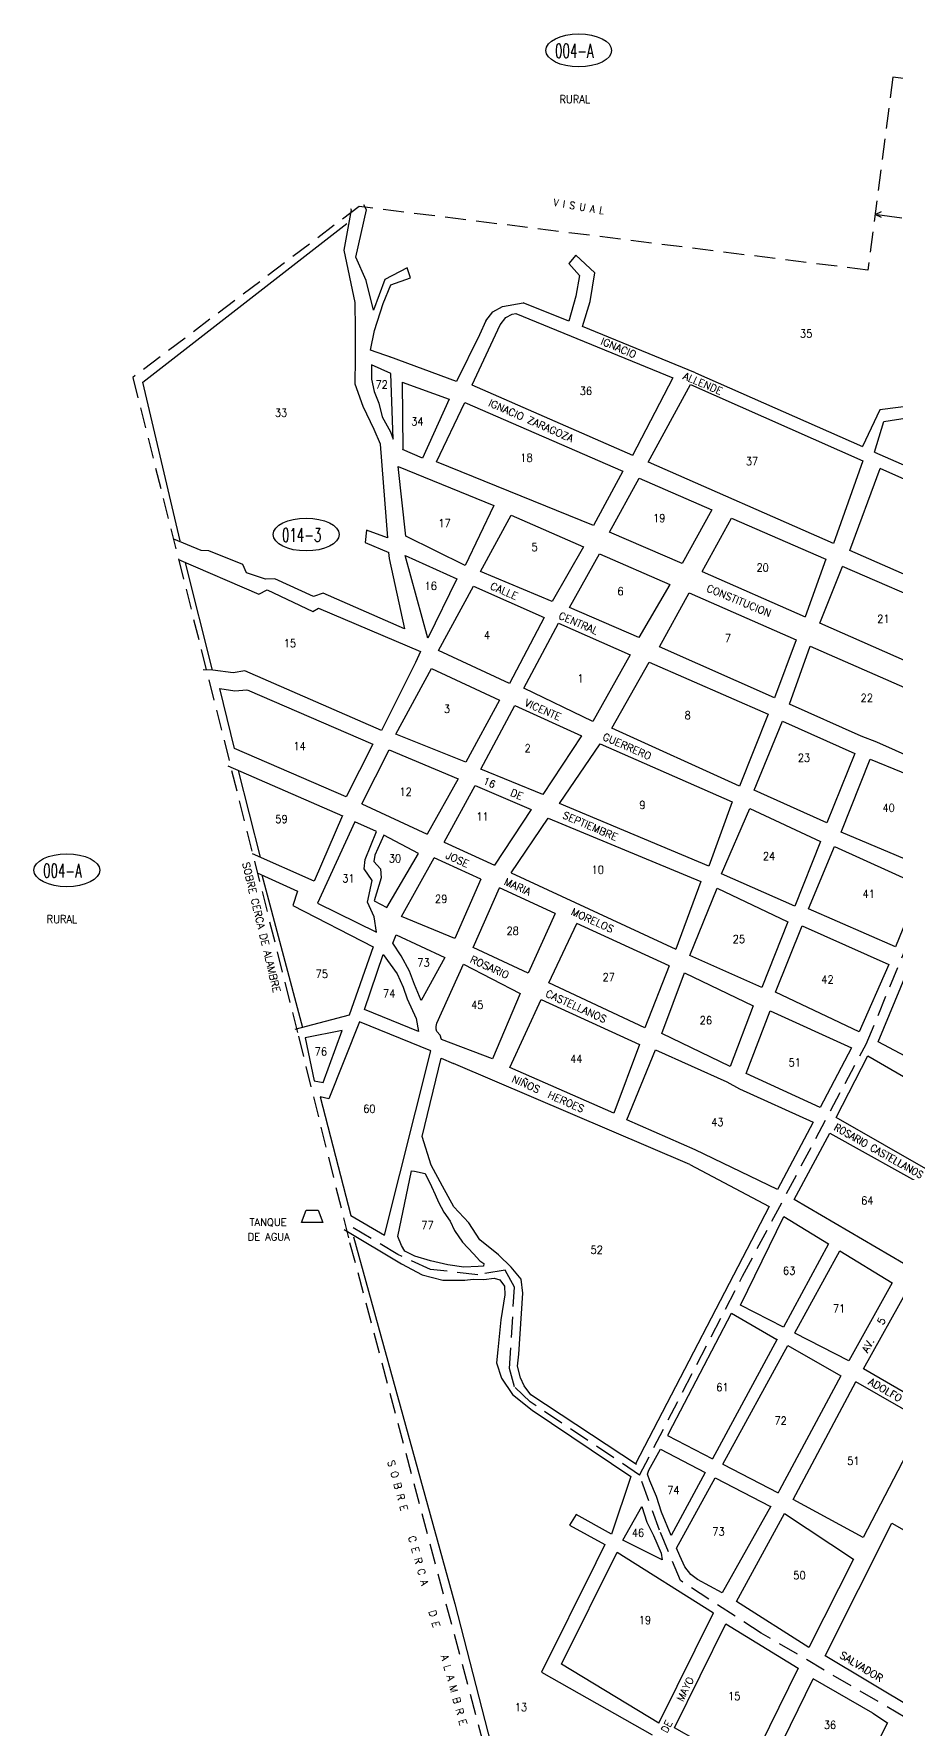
# Model space of a CAD drawing. Extents: x 601427 to 603706, y 1848435 to 1851452.
# Drawn here: x 601427 to 602256, y 1849515 to 1851146 of the extents above; entities that cross this region are included whole.
import ezdxf

# ---------------------------------------------------------------- set-up
doc = ezdxf.new("R2010")
doc.units = 0
doc.header["$LTSCALE"] = 80
doc.header["$MEASUREMENT"] = 0
doc.linetypes.add('HIDDEN', pattern=[0.375, 0.25, -0.125])
doc.layers.get('0').update_dxf_attribs({"linetype": 'CONTINUOUS'})
for name, color, linetype in [('4', 9, 'CONTINUOUS'), ('C', 1, 'CONTINUOUS'), ('D', 6, 'CONTINUOUS'), ('F', 15, 'CONTINUOUS'), ('L', 14, 'CONTINUOUS')]:
    doc.layers.add(name, color=color, linetype=linetype)
doc.styles.add('ROMANS', font='romans', dxfattribs={"height": 7})

# ---------------------------------------------------------------- blocks, each defined once
blk = doc.blocks.new('ELL')
blk.add_circle((0, 0), 1)

msp = doc.modelspace()

# ---------------------------------------------------------------- linework, layer by layer
at = {"layer": '4', "color": 9, "linetype": 'HIDDEN'}
for points in [[(602355.462357, 1851092.018622), (602253.415346, 1851104.782542), (602229.320913, 1850918.996587), (601739.782693, 1850980.295879), (601522.000451, 1850815.66478), (601681.31428, 1850181.707441), (601730.623066, 1849983.248476), (601954.775979, 1849141.975196)], [(602342.629881, 1849480.650681), (602126.616578, 1849607.312831), (602049.039614, 1849657.841229), (602028.760615, 1849706.315036), (602009.608228, 1849759.298034), (602108.749999, 1849950.938666), (602227.496601, 1850174.01636), (602289.838129, 1850324.001519), (602300.17005, 1850426.130109)], [(602009.608228, 1849759.298034), (601904.395724, 1849829.870898), (601889.219352, 1849844.253993), (601884.426814, 1849861.833332), (601889.219352, 1849940.141296), (601880.386888, 1849956.482968), (601854.109141, 1849952.242044), (601808.335002, 1849957.331152), (601776.97124, 1849971.750293), (601725.855115, 1850002.43862)]]:
    msp.add_lwpolyline(points, dxfattribs=at)
at = {"layer": 'F'}
for p, q in [((601948.25, 1850893.875), (601941.375, 1850870)), ((601890.5, 1850877.375), (602041.625, 1850815.25)), ((601941.375, 1850870), (601897.625, 1850887.5)), ((601954.75, 1850864.875), (601962.125, 1850888.75)), ((601848.625, 1850808.5), (601875.375, 1850866.375)), ((601861.5, 1850870.125), (601855.5625, 1850856.75)), ((601855.5625, 1850856.75), (601833.5, 1850812)), ((601833.5, 1850812), (601769.375, 1850835.75)), ((601781.25, 1850811.375), (601826.5, 1850795)), ((602041.625, 1850815.25), (602002.9375, 1850740.75)), ((601826.5, 1850795), (601800.5625, 1850738.125)), ((602018, 1850734.125), (602058.5, 1850808.875)), ((601814.3125, 1850734.625), (601841.5625, 1850791.75)), ((601760.125, 1850751.5), (601767.0625, 1850661.375)), ((601800.5625, 1850738.125), (601781.625, 1850746.5)), ((601784.8125, 1850663), (601777.3125, 1850730.125)), ((601777.3125, 1850730.125), (601869.25, 1850692.375)), ((601965.3125, 1850673.125), (601814.3125, 1850734.625)), ((602224.375, 1850735.375), (602196.25, 1850656)), ((601993.5, 1850725.625), (601965.3125, 1850673.125)), ((601980.5, 1850666.875), (602009.125, 1850718.875)), ((602211.8125, 1850649.25), (602240.9375, 1850728)), ((601869.25, 1850692.375), (601841.875, 1850634.75)), ((601856.5, 1850629), (601886.125, 1850683.375)), ((602079.0625, 1850688.5), (602050.4375, 1850636.75)), ((602050.4375, 1850636.75), (601980.5, 1850666.875)), ((602069.9375, 1850628.875), (602098.125, 1850680.25)), ((601841.875, 1850634.75), (601784.8125, 1850663)), ((601955.6875, 1850652.875), (601925.5, 1850600.25)), ((601768.125, 1850647.375), (601768.5625, 1850641.625)), ((601768.5625, 1850641.625), (601783.375, 1850573.75)), ((601805.6875, 1850565), (601784.0625, 1850644.25)), ((601784.0625, 1850644.25), (601833.875, 1850622)), ((601942, 1850594.5), (601971, 1850646.125)), ((602188.6875, 1850640.875), (602168.875, 1850585.375)), ((602182.9375, 1850579.125), (602204.8125, 1850633.875)), ((601833.875, 1850622), (601805.6875, 1850565)), ((601925.5, 1850600.25), (601856.5, 1850629)), ((602038.6875, 1850616.5), (602008.75, 1850565.625)), ((601816.1875, 1850552.875), (601849.875, 1850615)), ((601849.875, 1850615), (601917.9375, 1850584.75)), ((602028.75, 1850556.625), (602057.1875, 1850608.375)), ((601917.9375, 1850584.75), (601884.5, 1850521.25)), ((602008.75, 1850565.625), (601942, 1850594.5)), ((601898.1875, 1850516.75), (601931.5, 1850579.125)), ((601931.5, 1850579.125), (602000.6875, 1850548.75)), ((601884.5, 1850521.25), (601816.1875, 1850552.875)), ((602139.4375, 1850507.375), (602028.75, 1850556.625)), ((602160.3125, 1850563.125), (602139.4375, 1850507.375)), ((602153.8125, 1850501.375), (602173.875, 1850557.25)), ((601775, 1850472.375), (601809.4375, 1850535.75)), ((601809.4375, 1850535.75), (601874.75, 1850505.25)), ((602000.6875, 1850548.75), (601964.625, 1850484.75)), ((601982.9375, 1850478.25), (602018.75, 1850541.875)), ((602018.75, 1850541.875), (602133.4375, 1850491.75)), ((601631.875, 1850515.25), (601753.0625, 1850462.75)), ((601874.75, 1850505.25), (601842.375, 1850445.375)), ((601964.625, 1850484.75), (601898.1875, 1850516.75)), ((602222.875, 1850470.375), (602153.8125, 1850501.375)), ((601856.875, 1850438.875), (601889.625, 1850500)), ((601889.625, 1850500), (601953.6875, 1850470.875)), ((602133.4375, 1850491.75), (602105.6875, 1850422.375)), ((602120, 1850418.5), (602147, 1850485)), ((602147, 1850485), (602216.75, 1850454)), ((601842.375, 1850445.375), (601775, 1850472.375)), ((601953.6875, 1850470.875), (601916.4375, 1850414.25)), ((602105.6875, 1850422.375), (601982.9375, 1850478.25)), ((602238, 1850464.625), (602222.875, 1850470.375)), ((601727.375, 1850412.125), (601619.875, 1850458.5)), ((601753.0625, 1850462.75), (601727.375, 1850412.125)), ((601742.1875, 1850405.375), (601768.625, 1850457.375)), ((601768.625, 1850457.375), (601834.875, 1850429.375)), ((601932.5625, 1850405.625), (601971.75, 1850463.25)), ((601971.75, 1850463.25), (602098.8125, 1850407.25)), ((602216.75, 1850454), (602189.875, 1850387.125)), ((602292.25, 1850440.25), (602238, 1850464.625)), ((601613.375, 1850441.875), (601723.625, 1850394)), ((601916.4375, 1850414.25), (601856.875, 1850438.875)), ((602203.4375, 1850378), (602231.375, 1850448.375)), ((602231.375, 1850448.375), (602291, 1850423.875)), ((601834.875, 1850429.375), (601805.0625, 1850376.25)), ((601821.5625, 1850368.625), (601851.25, 1850423)), ((601851.25, 1850423), (601905.1875, 1850400)), ((601742.1875, 1850405.375), (601805.0625, 1850376.25)), ((602076.125, 1850345.5), (601932.5625, 1850405.625)), ((602098.8125, 1850407.25), (602076.125, 1850345.5)), ((602189.875, 1850387.125), (602120, 1850418.5)), ((601905.1875, 1850400), (601870.125, 1850346.25)), ((601886.1875, 1850338.875), (601921.625, 1850391.75)), ((601921.625, 1850391.75), (602068.625, 1850330.5)), ((602088.4375, 1850338.125), (602115.625, 1850400.875)), ((602115.625, 1850400.875), (602183.625, 1850369)), ((602283.4375, 1850344.375), (602203.4375, 1850378)), ((601821.5625, 1850368.625), (601870.125, 1850346.25)), ((602183.625, 1850369), (602159.0625, 1850307)), ((602172.1875, 1850304.25), (602197.125, 1850364.375)), ((602197.125, 1850364.375), (602279.8125, 1850326.75)), ((601780.5625, 1850297), (601812, 1850353.375)), ((601856.8125, 1850332.75), (601812, 1850353.375)), ((601886.1875, 1850338.875), (602044.5625, 1850265.625)), ((602159.0625, 1850307), (602088.4375, 1850338.125)), ((601856.8125, 1850332.75), (601831.875, 1850275.875)), ((601849.4375, 1850267.125), (601874.9375, 1850324.625)), ((601928.375, 1850299.875), (601874.875, 1850324.5)), ((602068.625, 1850330.5), (602044.5625, 1850265.625)), ((602058.0625, 1850259.5), (602084.3125, 1850324.125)), ((602084.3125, 1850324.125), (602152.1875, 1850291.875)), ((602279.8125, 1850326.75), (602255.75, 1850267.75)), ((601831.875, 1850275.875), (601780.5625, 1850297)), ((601928.375, 1850299.875), (601902.375, 1850242.375)), ((601922.3125, 1850233), (601949.3125, 1850290.375)), ((602038.125, 1850249.5), (601949.3125, 1850290.375)), ((602152.1875, 1850291.875), (602127.1875, 1850228.75)), ((602255.75, 1850267.75), (602172.1875, 1850304.25)), ((602140.4375, 1850224.125), (602166.0625, 1850288)), ((602166.0625, 1850288), (602249.4375, 1850250.625)), ((601902.375, 1850242.375), (601849.4375, 1850267.125)), ((602127.1875, 1850228.75), (602058.0625, 1850259.5)), ((601814.5, 1850194.375), (601840.1875, 1850251.25)), ((601840.1875, 1850251.25), (601894.6875, 1850222.75)), ((602038.125, 1850249.5), (602014.625, 1850189.875)), ((602031.0625, 1850184.375), (602052.75, 1850242.875)), ((602052.75, 1850242.875), (602118.9375, 1850210.875)), ((602249.4375, 1850250.625), (602220.75, 1850186.125)), ((602239.0625, 1850176.5), (602266.4375, 1850242)), ((602014.625, 1850189.875), (601922.3125, 1850233)), ((602220.75, 1850186.125), (602140.4375, 1850224.125)), ((601894.6875, 1850222.75), (601868.1875, 1850159.875)), ((601884.8125, 1850151.625), (601914.8125, 1850217.125)), ((601914.8125, 1850217.125), (602009.625, 1850173.75)), ((602118.9375, 1850210.875), (602096.875, 1850152.5)), ((601813.875, 1850191), (601814.5, 1850194.375)), ((602112.25, 1850145.75), (602135.3125, 1850206.125)), ((602135.3125, 1850206.125), (602213.625, 1850170.625)), ((601813.875, 1850188.5), (601813.875, 1850191)), ((601814.5625, 1850186.375), (601813.875, 1850188.5)), ((601817.625, 1850182.875), (601814.5625, 1850186.375)), ((601818.9375, 1850178.75), (601817.625, 1850182.875)), ((601868.1875, 1850159.875), (601818.9375, 1850178.75)), ((602096.875, 1850152.5), (602031.0625, 1850184.375)), ((602346.6875, 1850119.125), (602239.0625, 1850176.5)), ((602009.625, 1850173.75), (601984.9375, 1850107.625)), ((601997.25, 1850101.25), (602025, 1850168.5)), ((602025, 1850168.5), (602093.6875, 1850137.875)), ((602213.625, 1850170.625), (602183.5, 1850113)), ((602198.625, 1850103.625), (602229.25, 1850162.875)), ((602229.25, 1850162.875), (602336.6875, 1850100.375)), ((601984.9375, 1850107.625), (601884.8125, 1850151.625)), ((602183.5, 1850113), (602112.25, 1850145.75)), ((602093.6875, 1850137.875), (602105.625, 1850131.25)), ((602105.625, 1850131.25), (602176.625, 1850099)), ((602063.125, 1850072.5), (601997.25, 1850101.25)), ((602176.625, 1850099), (602142.4375, 1850034.125)), ((602308.375, 1850040.5), (602198.625, 1850103.625)), ((602158.4375, 1850024.625), (602192.8125, 1850088.5)), ((602192.8125, 1850088.5), (602299.1875, 1850028.875)), ((602142.4375, 1850034.125), (602063.125, 1850072.5)), ((602057.8125, 1850058.25), (602134.1875, 1850017.75)), ((602134.1875, 1850017.75), (602005.625, 1849770.25)), ((602263.5, 1849963.125), (602158.4375, 1850024.625)), ((602106.5625, 1849923), (602148.375, 1850008.125)), ((602148.375, 1850008.125), (602191.375, 1849981.875)), ((602202.375, 1849975.125), (602252.75, 1849944.375)), ((602252.75, 1849944.375), (602211.0625, 1849869.375)), ((602225, 1849861.5), (602268.1875, 1849939.25)), ((602037.625, 1849799.75), (602098.125, 1849915.125)), ((602098.125, 1849915.125), (602141.8125, 1849890)), ((602148.125, 1849901.625), (602106.5625, 1849923)), ((602152.25, 1849884.125), (602203.1875, 1849854.875)), ((602211.0625, 1849869.375), (602158.9375, 1849896.125)), ((602203.1875, 1849854.875), (602144.375, 1849744.75)), ((602157.3125, 1849736), (602217.8125, 1849849.25)), ((602283, 1849811.5), (602217.8125, 1849849.25)), ((602289.3125, 1849824.5), (602225, 1849861.5)), ((602037.625, 1849799.75), (602036.5, 1849797.5)), ((602283, 1849811.5), (602224.875, 1849699.375)), ((602018.5625, 1849764.125), (602029.5625, 1849784.375)), ((602017.3125, 1849760.375), (602018.5625, 1849764.125)), ((602144.375, 1849744.75), (602142.9375, 1849742.25)), ((602224.875, 1849699.375), (602157.3125, 1849736)), ((602135.8125, 1849729.375), (602089, 1849646.125)), ((602102.875, 1849637.875), (602148.875, 1849722.25)), ((602148.875, 1849722.25), (602215.5625, 1849678.375)), ((602188.3125, 1849585.375), (602252.375, 1849713)), ((602252.375, 1849713), (602343.3125, 1849660.875)), ((602215.5625, 1849678.375), (602172.3125, 1849593.375)), ((602065.375, 1849658.875), (602058.75, 1849663.75)), ((602089, 1849646.125), (602065.375, 1849658.875)), ((602172.3125, 1849593.375), (602102.875, 1849637.875)), ((602043.3125, 1849516.25), (602092.5625, 1849616.25)), ((602092.5625, 1849616.25), (602162.3125, 1849573.625)), ((602162.3125, 1849573.625), (602114.125, 1849476)), ((602274.3125, 1849533.625), (602188.3125, 1849585.375)), ((602140.25, 1849489.25), (602176.6875, 1849563.25)), ((602114.125, 1849476), (602043.3125, 1849516.25))]:
    msp.add_line(p, q, dxfattribs=at)
at = {"layer": 'F', "color": 15, "linetype": 'CONTINUOUS'}
for points in [[(601731.321746, 1850978.443921), (601732.072014, 1850977.22974), (601724.964624, 1850938.331152), (601735.4708, 1850887.981291), (601736.042539, 1850862.132932), (601735.906954, 1850833.910252), (601735.645195, 1850809.602716), (601743.390616, 1850788.166035), (601753.771367, 1850766.030441), (601759.976216, 1850751.85997), (601760.145209, 1850751.482091)], [(601771.943098, 1850834.549034), (601750.801572, 1850841.967402), (601754.6331, 1850860.903088), (601762.935686, 1850887.037442), (601770.193984, 1850905.03844), (601789.315226, 1850911.664119), (601785.871882, 1850921.220534), (601764.544551, 1850910.081988), (601753.480211, 1850880.461983), (601746.551714, 1850908.979569), (601736.68457, 1850931.392995), (601746.966382, 1850977.187182), (601744.163281, 1850981.777792)], [(601962.125, 1850888.75), (601966.646117, 1850916.300833), (601948.3324, 1850933.483034), (601941.464757, 1850925.464673), (601951.766222, 1850914.009873), (601948.25, 1850893.875)], [(602063.516093, 1850820.05104), (601954.75, 1850864.875)], [(601781.25824, 1850811.379266), (601781.641299, 1850746.524167)], [(602063.516093, 1850820.05104), (602224.03468, 1850749.164053)], [(602002.950003, 1850740.795461), (601848.594249, 1850808.461875)], [(602058.514642, 1850808.920834), (602224.371778, 1850735.388367)], [(602318.892156, 1850794.688607), (602240.722694, 1850784.597594), (602224.03468, 1850749.164053)], [(601841.540349, 1850791.703565), (601993.522726, 1850725.669239)], [(602235.774314, 1850743.979686), (602244.485929, 1850773.222524), (602318.177321, 1850784.922554)], [(602196.268824, 1850656.048434), (602018.027073, 1850734.185982)], [(602235.774314, 1850743.979686), (602312.694101, 1850710.01096)], [(602009.107405, 1850718.897903), (602079.090887, 1850688.491008)], [(602314.458709, 1850695.448486), (602240.928258, 1850728.048081)], [(601886.109129, 1850683.35263), (601955.712591, 1850652.840089)], [(601767.047415, 1850661.398917), (601746.973708, 1850668.876251), (601745.533574, 1850656.810929), (601768.30845, 1850647.354954)], [(602098.140582, 1850680.214169), (602188.699834, 1850640.867375)], [(601783.396374, 1850573.781018), (601705.033534, 1850608.21393), (601695.990726, 1850605.048418), (601658.607977, 1850621.872043), (601649.733652, 1850621.586049), (601631.24428, 1850627.783485), (601627.851406, 1850635.773843), (601595.031993, 1850648.825321), (601587.69849, 1850649.372825), (601561.488432, 1850660.024497)], [(602306.321466, 1850607.803601), (602211.80608, 1850649.237218)], [(601565.991767, 1850640.610186), (601643.14062, 1850607.264419), (601651.105742, 1850611.440322), (601695.148317, 1850590.650834), (601700.53699, 1850593.698583), (601798.818335, 1850551.925641), (601793.934608, 1850541.317027), (601761.289589, 1850475.98993), (601629.843705, 1850533.416034), (601618.409754, 1850531.479866), (601598.994107, 1850533.989522), (601589.77175, 1850534.475859)], [(601970.980865, 1850646.146833), (602038.709973, 1850616.455966)], [(602302.59249, 1850591.382528), (602204.838318, 1850633.855418)], [(602069.9375, 1850628.875), (602168.86387, 1850585.345)], [(602057.172883, 1850608.362255), (602160.313124, 1850563.14797)], [(602297.171903, 1850528.886356), (602182.946515, 1850579.148295)], [(602173.872654, 1850557.203788), (602298.245421, 1850502.681657)], [(601619.870232, 1850458.527983), (601605.569316, 1850516.434339), (601620.269968, 1850514.295293), (601631.843859, 1850515.258368)], [(601723.619088, 1850394.041025), (601696.46219, 1850330.98021), (601637.220989, 1850357.167823)], [(601641.772146, 1850339.057411), (601680.312993, 1850321.314945), (601676.052224, 1850307.591038), (601753.107678, 1850267.746852), (601730.145248, 1850201.947956), (601677.771405, 1850188.166257)], [(602006.667058, 1849769.556455), (601904.959692, 1849836.563209), (601898.409468, 1849845.235656), (601895.025005, 1849852.965003), (601892.044799, 1849864.365308), (601893.249157, 1849875.639189), (601897.098758, 1849934.551397), (601895.617316, 1849948.090249), (601886.103459, 1849959.541273), (601873.962683, 1849971.430201), (601855.995581, 1849985.744169), (601845.277865, 1850002.120729), (601830.931251, 1850017.596498), (601819.843175, 1850037.35777), (601808.999285, 1850057.649474), (601800.268957, 1850085.32515), (601818.744004, 1850160.646814), (601830.666078, 1850155.544135)], [(602057.8125, 1850058.25), (601830.666078, 1850155.544135)], [(601725.45576, 1849995.664259), (601780.445304, 1849962.668226), (601800.38272, 1849952.075684), (601820.143493, 1849946.964344), (601841.563101, 1849947.132076), (601849.376565, 1849947.906443), (601859.572761, 1849947.712476), (601869.726899, 1849948.823557), (601875.005972, 1849947.164723), (601879.636601, 1849941.3045), (601879.905773, 1849932.952194), (601876.242477, 1849908.796316), (601873.25261, 1849879.95909), (601871.8293, 1849867.371749), (601876.745923, 1849852.637201), (601887.177395, 1849837.035258), (601906.21377, 1849821.971908), (602001.294958, 1849757.886979)], [(602191.392346, 1849981.850932), (602148.104906, 1849901.682187)], [(602158.913488, 1849896.135677), (602202.3516, 1849975.157256)], [(602141.830236, 1849890.061438), (602079.740231, 1849775.070168)], [(602089.559595, 1849769.968728), (602152.280266, 1849884.068679)], [(602029.580664, 1849784.360282), (602072.624078, 1849761.890986)], [(602036.485807, 1849797.542079), (602079.740231, 1849775.070168)], [(602089.559595, 1849769.968728), (602142.967125, 1849742.22199)], [(602001.294958, 1849757.886979), (601982.433226, 1849702.671462), (601948.64573, 1849721.439916), (601942.179122, 1849711.302851), (601976.227628, 1849692.542809), (601967.647459, 1849675.021771), (601915.130817, 1849569.60089), (602021.848084, 1849509.287607)], [(602072.624078, 1849761.890986), (602039.956271, 1849701.3899), (602030.619557, 1849723.55914), (602025.94712, 1849738.824119), (602019.456027, 1849753.769207), (602017.297847, 1849760.397602)], [(602058.774387, 1849663.71209), (602053.216289, 1849670.986116), (602048.425839, 1849681.805521), (602045.0582, 1849689.012849), (602082.333217, 1849756.822673)], [(602082.333217, 1849756.822673), (602135.60849, 1849729.012195)], [(602028.272634, 1849520.729721), (601934.479421, 1849577.279019), (601987.955986, 1849685.343642), (602080.772453, 1849626.672621)], [(602028.272634, 1849520.729721), (602080.772453, 1849626.672621)], [(602234.116656, 1849530.237579), (602176.6875, 1849563.25)], [(602234.116656, 1849530.237579), (602248.261392, 1849521.02604), (602212.155706, 1849449.577961), (602198.625517, 1849455.935218)]]:
    msp.add_lwpolyline(points, dxfattribs=at)
at = {"layer": 'F'}
for points in [[(601567.431047, 1850658.554423), (601531.617829, 1850811.194186), (601727.927321, 1850963.833949)], [(601861.528606, 1850870.132307), (601868.527363, 1850878.886603), (601877.812272, 1850884.195812), (601897.624751, 1850887.500099)], [(601875.367589, 1850866.389648), (601880.93886, 1850873.358392), (601886.979932, 1850876.812741), (601890.508661, 1850877.401256)], [(601572.463305, 1850637.380746), (601598.294837, 1850534.029162)], [(601623.421254, 1850437.483442), (601644.49472, 1850353.952465)], [(601646.099936, 1850337.065092), (601685.258569, 1850190.136436)], [(601734.355672, 1849988.523554), (601831.704509, 1849635.627657), (601921.443432, 1849287.427591)]]:
    msp.add_lwpolyline(points, dxfattribs=at)
at = {"layer": 'F', "color": 15, "linetype": 'CONTINUOUS'}
for points in [[(601772.631099, 1850756.448292), (601770.334482, 1850819.604196), (601751.777818, 1850827.889709), (601751.701614, 1850814.039379), (601754.168212, 1850802.361241), (601758.714476, 1850791.011405), (601762.014573, 1850777.792445), (601769.79389, 1850763.411434)], [(601735.640609, 1850388.156879), (601699.762037, 1850309.661542), (601756.307585, 1850281.959132), (601754.262067, 1850296.786207), (601747.80462, 1850310.687257), (601752.360295, 1850331.475245), (601744.673505, 1850342.985151), (601745.431549, 1850351.893123), (601756.327408, 1850378.633611)], [(601763.492429, 1850375.20659), (601754.710131, 1850355.850074), (601753.85956, 1850349.813208), (601760.350903, 1850342.967828), (601760.897907, 1850334.101914), (601754.296213, 1850311.941585), (601766.260345, 1850305.533859), (601796.72426, 1850357.465351)], [(601772.329858, 1850271.240416), (601775.470635, 1850279.180054), (601822.156951, 1850257.430644), (601799.447869, 1850216.200294), (601792.948365, 1850231.406392), (601788.351631, 1850244.322284), (601780.302893, 1850258.955893)], [(601763.008968, 1850260.488804), (601776.412484, 1850241.847274), (601782.053255, 1850228.965028), (601786.069088, 1850217.859379), (601794.521834, 1850198.797019), (601797.013667, 1850186.335852), (601744.862973, 1850207.386599)], [(601710.533385, 1850121.364042), (601702.105374, 1850123.443957), (601731.915847, 1850009.179898), (601764.137286, 1849990.360974), (601808.590116, 1850167.635441), (601740.012892, 1850195.733946)], [(601687.734774, 1850180.201296), (601696.388898, 1850138.67529), (601705.061095, 1850137.125806), (601723.569039, 1850187.104307)], [(601792.984924, 1850051.907763), (601803.248413, 1850049.62572), (601809.402792, 1850037.021306), (601813.039853, 1850029.56138), (601816.154894, 1850022.08463), (601821.172708, 1850012.317675), (601827.200912, 1850003.628405), (601831.410462, 1849994.619244), (601839.080429, 1849983.631357), (601849.638324, 1849972.213979), (601855.860246, 1849965.621197), (601859.606907, 1849962.867855), (601859.421602, 1849960.510357), (601854.209822, 1849960.081115), (601840.637325, 1849959.643712), (601825.153644, 1849961.757523), (601808.306035, 1849965.656343), (601793.268669, 1849970.136064), (601783.712504, 1849974.792428), (601780.395334, 1849980.433699), (601776.985636, 1849988.946076), (601790.096995, 1850052.337255)], [(601684.16047, 1850002.613127), (601688.642217, 1850014.479641), (601700.242033, 1850014.479641), (601704.72378, 1850002.613127)], [(602011.62499, 1849729.217734), (602016.558437, 1849713.961167), (602022.973826, 1849701.365165), (602030.31524, 1849684.357235), (602031.308559, 1849677.857231), (601993.597507, 1849696.76052)]]:
    msp.add_lwpolyline(points, close=True, dxfattribs=at)
at = {"layer": 'L', "color": 14}
msp.add_lwpolyline([(602242.474449, 1850969.846245), (602236.332497, 1850972.595), (602242.379269, 1850975.384456)], dxfattribs=at)
at = {"layer": 'L', "color": 14, "linetype": 'CONTINUOUS'}
msp.add_lwpolyline([(602238.068515, 1850972.617215), (602261.985596, 1850969.358399)], dxfattribs=at)

# ---------------------------------------------------------------- block references
at = {"layer": '4', "color": 9, "xscale": 31.68, "yscale": 15.84, "zscale": 31.68}
for p in [(601951.039942, 1851130.552604), (601688.716729, 1850664.61068), (601458.492778, 1850341.476041)]:
    msp.add_blockref('ELL', p, dxfattribs=at)

# ---------------------------------------------------------------- texts
at = {"layer": '4', "color": 9, "style": 'ROMANS'}
for s, height, width, p in [('004-A', 13.2, 0.63, (601928.277791, 1851123.521077)), ('RURAL', 7.7, 0.9, (601932.540214, 1851079.630411)), ('014-3', 13.2, 0.63, (601665.536653, 1850657.571251)), ('004-A', 13.2, 0.63, (601435.730627, 1850334.444514)), ('RURAL', 7.7, 0.9, (601439.102209, 1850290.537005))]:
    msp.add_text(s, height=height, dxfattribs=dict(at, width=width)).set_placement(p)
at = {"layer": 'C', "color": 1, "linetype": 'CONTINUOUS', "style": 'ROMANS', "width": 0.9}
for s, p in [('35', (602163.940995, 1850854.095942)), ('72', (601755.473004, 1850805.125857)), ('36', (601952.016334, 1850799.004821)), ('33', (601658.660097, 1850777.937634)), ('34', (601789.811222, 1850769.615975)), ('18', (601894.779385, 1850734.66138)), ('37', (602111.785918, 1850731.316154)), ('19', (602022.605216, 1850676.571776)), ('17', (601815.930608, 1850671.691658)), ('5', (601905.548523, 1850648.631577)), ('20', (602122.069088, 1850628.978239)), ('16', (601802.724353, 1850611.33276)), ('6', (601988.24962, 1850606.187284)), ('21', (602238.256367, 1850579.632587)), ('4', (601859.778963, 1850563.744231)), ('7', (602091.563225, 1850561.107157)), ('15', (601667.087749, 1850556.129906)), ('1', (601949.679176, 1850522.261195)), ('22', (602222.265027, 1850503.498312)), ('3', (601821.302642, 1850492.879255)), ('8', (602052.942817, 1850486.806843)), ('14', (601676.554417, 1850457.136706)), ('2', (601898.900264, 1850455.01431)), ('23', (602161.812144, 1850445.814466)), ('12', (601778.592339, 1850413.23156)), ('9', (602009.401558, 1850400.443356)), ('40', (602243.244948, 1850397.713188)), ('59', (601659.10114, 1850386.944247)), ('11', (601852.558068, 1850389.358577)), ('30', (601768.331212, 1850348.98423)), ('24', (602128.220105, 1850351.139204)), ('10', (601963.40391, 1850338.094726)), ('31', (601723.577734, 1850329.849659)), ('41', (602224.183123, 1850314.838056)), ('29', (601812.727112, 1850310.044222)), ('28', (601881.579959, 1850279.324049)), ('25', (602099.209811, 1850271.4544)), ('73', (601795.766521, 1850248.702367)), ('75', (601697.858528, 1850237.795402)), ('27', (601973.983235, 1850234.722335)), ('42', (602184.421335, 1850232.382095)), ('74', (601762.716418, 1850219.027065)), ('45', (601847.460271, 1850208.00481)), ('26', (602067.438926, 1850193.222947)), ('76', (601697.01109, 1850163.183214)), ('44', (601942.718593, 1850156.039185)), ('51', (602152.910755, 1850152.685138)), ('60', (601743.632898, 1850108.051205)), ('43', (602078.482345, 1850095.327803)), ('64', (602222.744153, 1850019.683119)), ('77', (601799.579069, 1849996.090817)), ('52', (601962.421105, 1849972.361195)), ('63', (602147.575812, 1849952.232515)), ('71', (602195.649317, 1849915.862327)), ('61', (602083.33881, 1849840.11974)), ('72', (602139.36814, 1849807.924995)), ('51', (602209.325354, 1849769.266721)), ('74', (602036.185982, 1849741.050778)), ('46', (602002.18277, 1849699.987663)), ('73', (602079.569389, 1849701.160895)), ('50', (602157.498709, 1849659.092361)), ('19', (602008.895849, 1849615.993634)), ('13', (601889.610954, 1849532.176501)), ('15', (602094.78569, 1849542.804125)), ('36', (602186.849344, 1849515.084353))]:
    msp.add_text(s, height=7.7, dxfattribs=at).set_placement(p)
at = {"layer": 'D', "color": 6, "linetype": 'CONTINUOUS', "style": 'ROMANS', "width": 0.9}
for s, rotation, p in [('V I S U A L', 350.453919, (601926.217355, 1850980.908603)), ('ROSARIO CASTELLANOS', 330.513121, (602195.908904, 1850092.019656))]:
    msp.add_text(s, height=7, rotation=rotation, dxfattribs=at).set_placement(p)
at = {"layer": 'D', "color": 6, "linetype": 'CONTINUOUS', "style": 'ROMANS'}
for s, rotation, p in [('IGNACIO         ALLENDE', 337.055872, (601971.454818, 1850848.036961)), ('IGNACIO ZARAGOZA', 336.300491, (601863.416165, 1850788.7137)), ('CALLE        CENTRAL', 336.565592, (601865.135127, 1850612.533713)), ('CONSTITUCION', 337.531485, (602073.344291, 1850610.278156)), ('VICENTE        GUERRERO', 336.479781, (601898.263232, 1850500.00672)), ('16   DE        SEPTIEMBRE', 336.701765, (601858.160789, 1850424.988725)), ('JOSE       MARIA        MORELOS', 335.723612, (601822.388084, 1850353.3975)), ('SOBRE CERCA DE ALAMBRE', 283.507303, (601627.261407, 1850348.358042)), ('ROSARIO       CASTELLANOS', 335.641198, (601845.926475, 1850253.169051)), ('NIÑOS  HEROES', 336.324538, (601886.028919, 1850138.025152)), ('AV.   5', 61.152572, (602229.104185, 1849876.477712)), ('ADOLFO          LOPEZ          MATEOS', 329.869601, (602228.966015, 1849847.175955)), ('S O B R E    C E R C A    D E     A L A M B R E', 285.384779, (601766.855966, 1849772.563401)), ('SALVADOR            REYES', 328.702828, (602201.397662, 1849584.140757)), ('AV.  5     DE    MAYO', 63.452492, (602010.091287, 1849458.564122))]:
    msp.add_text(s, height=7, rotation=rotation, dxfattribs=at).set_placement(p)
for s, p in [('TANQUE', (601634.27625, 1849999.23065)), ('DE AGUA', (601632.531999, 1849985.266703))]:
    msp.add_text(s, height=7, dxfattribs=at).set_placement(p)

doc.saveas('drawing.dxf')
